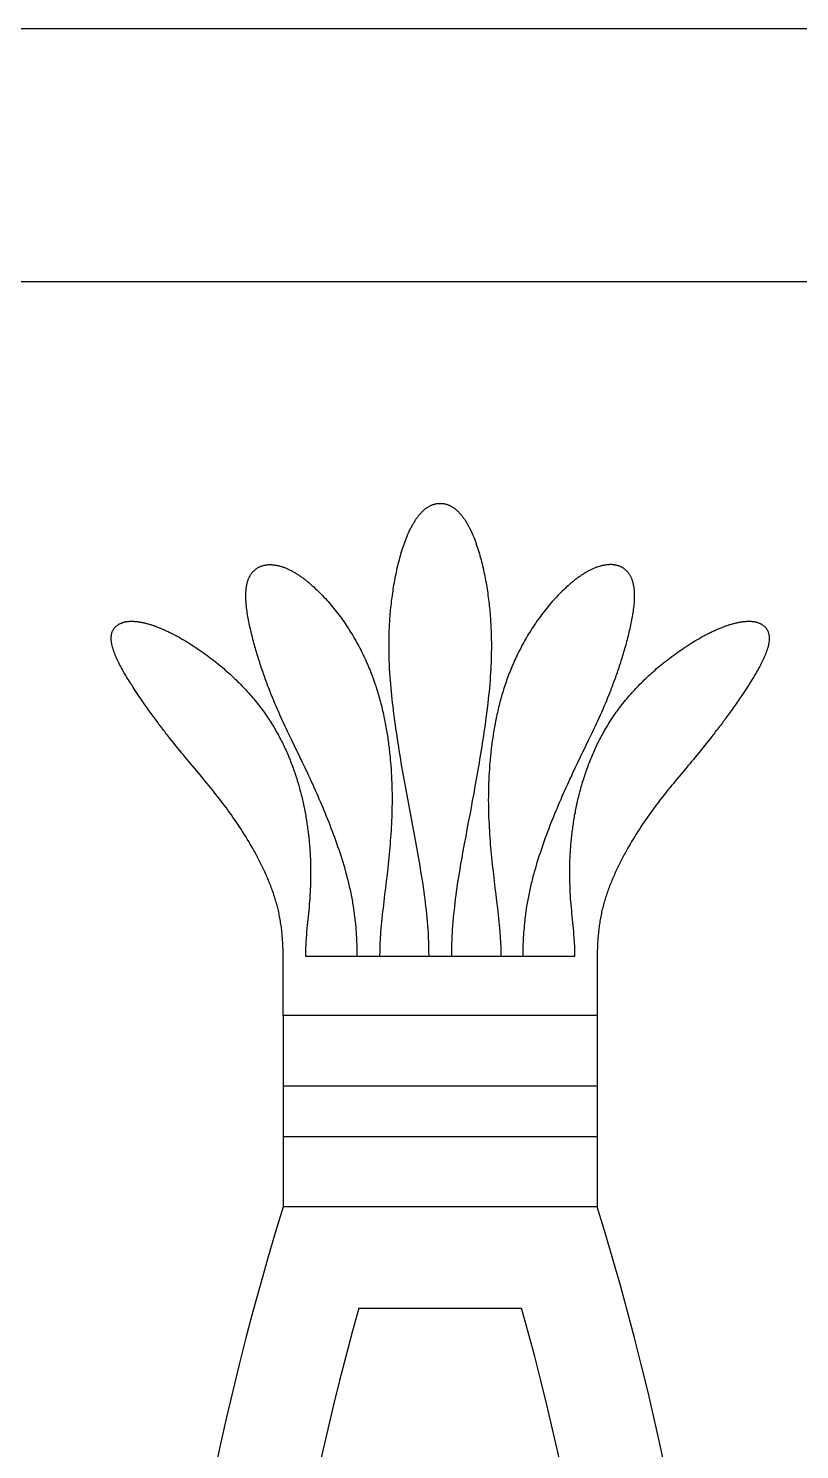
# Model space of a CAD drawing. Extents: x -111 to 2985, y -118 to 122.
# Drawn here: x -67.3 to -60.56, y 69.07 to 81.5 of the extents above; entities that cross this region are included whole.
import ezdxf

# ---------------------------------------------------------------- set-up
doc = ezdxf.new("R2010")
doc.units = 0
doc.layers.add('LAYER_03', color=5, linetype='CONTINUOUS')

msp = doc.modelspace()

# ---------------------------------------------------------------- linework, layer by layer
at = {"layer": 'LAYER_03'}
for points in [[(-76.987, 81.499), (-50.418, 81.499)], [(-76.987, 79.285), (-50.418, 79.285)], [(-63.8, 73.386), (-63.8, 73.403), (-63.801, 73.42), (-63.801, 73.437), (-63.801, 73.454), (-63.801, 73.471), (-63.802, 73.488), (-63.802, 73.504), (-63.803, 73.521), (-63.804, 73.538), (-63.805, 73.555), (-63.806, 73.572), (-63.806, 73.589), (-63.809, 73.622), (-63.811, 73.655), (-63.814, 73.689), (-63.817, 73.722), (-63.82, 73.755), (-63.823, 73.788), (-63.827, 73.821), (-63.831, 73.854), (-63.835, 73.886), (-63.839, 73.919), (-63.844, 73.952), (-63.848, 73.984), (-63.853, 74.017), (-63.858, 74.049), (-63.863, 74.081), (-63.868, 74.114), (-63.874, 74.146), (-63.879, 74.178), (-63.885, 74.21), (-63.89, 74.242), (-63.896, 74.274), (-63.902, 74.306), (-63.913, 74.369), (-63.925, 74.433), (-63.937, 74.496), (-63.949, 74.559), (-63.96, 74.622), (-63.972, 74.685), (-63.984, 74.747), (-63.995, 74.81), (-64.007, 74.873), (-64.018, 74.935), (-64.029, 74.998), (-64.04, 75.061), (-64.05, 75.124), (-64.061, 75.187), (-64.066, 75.218), (-64.071, 75.25), (-64.076, 75.282), (-64.08, 75.313), (-64.085, 75.345), (-64.09, 75.377), (-64.094, 75.409), (-64.099, 75.441), (-64.103, 75.472), (-64.107, 75.505), (-64.111, 75.537), (-64.115, 75.569), (-64.119, 75.601), (-64.123, 75.633), (-64.126, 75.666), (-64.129, 75.698), (-64.133, 75.731), (-64.135, 75.764), (-64.138, 75.797), (-64.141, 75.83), (-64.143, 75.863), (-64.145, 75.896), (-64.146, 75.93), (-64.147, 75.946), (-64.148, 75.963), (-64.148, 75.98), (-64.149, 75.997), (-64.149, 76.014), (-64.15, 76.031), (-64.15, 76.048), (-64.15, 76.065), (-64.15, 76.082), (-64.15, 76.099), (-64.15, 76.116), (-64.15, 76.133), (-64.15, 76.151), (-64.15, 76.168), (-64.149, 76.185), (-64.149, 76.203), (-64.148, 76.22), (-64.148, 76.238), (-64.147, 76.255), (-64.146, 76.273), (-64.145, 76.29), (-64.144, 76.308), (-64.143, 76.326), (-64.142, 76.343), (-64.14, 76.361), (-64.139, 76.379), (-64.137, 76.397), (-64.136, 76.415), (-64.134, 76.433), (-64.132, 76.451), (-64.13, 76.469), (-64.128, 76.487), (-64.126, 76.506), (-64.123, 76.524), (-64.121, 76.542), (-64.118, 76.561), (-64.115, 76.579), (-64.113, 76.598), (-64.11, 76.616), (-64.107, 76.635), (-64.103, 76.653), (-64.1, 76.672), (-64.097, 76.69), (-64.093, 76.709), (-64.089, 76.727), (-64.086, 76.745), (-64.082, 76.763), (-64.078, 76.782), (-64.073, 76.8), (-64.069, 76.818), (-64.065, 76.835), (-64.06, 76.853), (-64.055, 76.871), (-64.051, 76.888), (-64.046, 76.905), (-64.041, 76.922), (-64.035, 76.939), (-64.03, 76.956), (-64.024, 76.973), (-64.019, 76.989), (-64.013, 77.005), (-64.007, 77.021), (-64.001, 77.037), (-63.995, 77.052), (-63.989, 77.067), (-63.982, 77.082), (-63.979, 77.089), (-63.976, 77.096), (-63.973, 77.104), (-63.969, 77.111), (-63.966, 77.118), (-63.962, 77.125), (-63.959, 77.131), (-63.955, 77.138), (-63.952, 77.145), (-63.948, 77.152), (-63.945, 77.158), (-63.941, 77.164), (-63.937, 77.171), (-63.934, 77.177), (-63.93, 77.183), (-63.926, 77.189), (-63.922, 77.195), (-63.919, 77.201), (-63.915, 77.207), (-63.911, 77.213), (-63.907, 77.218), (-63.903, 77.224), (-63.899, 77.229), (-63.895, 77.234), (-63.891, 77.24), (-63.887, 77.245), (-63.882, 77.25), (-63.878, 77.255), (-63.874, 77.259), (-63.87, 77.264), (-63.865, 77.268), (-63.861, 77.273), (-63.857, 77.277), (-63.852, 77.281), (-63.848, 77.285), (-63.843, 77.289), (-63.839, 77.293), (-63.834, 77.297), (-63.83, 77.301), (-63.825, 77.304), (-63.82, 77.307), (-63.816, 77.311), (-63.811, 77.314), (-63.806, 77.317), (-63.801, 77.319), (-63.797, 77.322), (-63.792, 77.325), (-63.787, 77.327), (-63.782, 77.329), (-63.777, 77.331), (-63.772, 77.334), (-63.767, 77.335), (-63.762, 77.337), (-63.756, 77.339), (-63.751, 77.34), (-63.746, 77.341), (-63.741, 77.343), (-63.735, 77.344), (-63.73, 77.344), (-63.725, 77.345), (-63.719, 77.346), (-63.714, 77.346), (-63.708, 77.346), (-63.703, 77.346), (-63.697, 77.346), (-63.692, 77.346), (-63.686, 77.346), (-63.681, 77.345), (-63.676, 77.344), (-63.67, 77.344), (-63.665, 77.343), (-63.66, 77.341), (-63.654, 77.34), (-63.649, 77.339), (-63.644, 77.337), (-63.639, 77.335), (-63.634, 77.334), (-63.629, 77.331), (-63.624, 77.329), (-63.619, 77.327), (-63.614, 77.325), (-63.609, 77.322), (-63.604, 77.319), (-63.599, 77.317), (-63.595, 77.314), (-63.59, 77.311), (-63.585, 77.307), (-63.581, 77.304), (-63.576, 77.301), (-63.571, 77.297), (-63.567, 77.293), (-63.562, 77.289), (-63.558, 77.285), (-63.553, 77.281), (-63.549, 77.277), (-63.544, 77.273), (-63.54, 77.268), (-63.536, 77.264), (-63.532, 77.259), (-63.527, 77.255), (-63.523, 77.25), (-63.519, 77.245), (-63.515, 77.24), (-63.511, 77.234), (-63.507, 77.229), (-63.503, 77.224), (-63.499, 77.218), (-63.495, 77.213), (-63.491, 77.207), (-63.487, 77.201), (-63.483, 77.195), (-63.479, 77.189), (-63.476, 77.183), (-63.472, 77.177), (-63.468, 77.171), (-63.464, 77.164), (-63.461, 77.158), (-63.457, 77.152), (-63.454, 77.145), (-63.45, 77.138), (-63.447, 77.131), (-63.443, 77.125), (-63.44, 77.118), (-63.436, 77.111), (-63.433, 77.104), (-63.43, 77.096), (-63.426, 77.089), (-63.423, 77.082), (-63.417, 77.067), (-63.41, 77.052), (-63.404, 77.037), (-63.398, 77.021), (-63.392, 77.005), (-63.387, 76.989), (-63.381, 76.973), (-63.376, 76.956), (-63.37, 76.939), (-63.365, 76.922), (-63.36, 76.905), (-63.355, 76.888), (-63.35, 76.871), (-63.346, 76.853), (-63.341, 76.835), (-63.337, 76.818), (-63.332, 76.8), (-63.328, 76.782), (-63.324, 76.763), (-63.32, 76.745), (-63.316, 76.727), (-63.313, 76.709), (-63.309, 76.69), (-63.306, 76.672), (-63.302, 76.653), (-63.299, 76.635), (-63.296, 76.616), (-63.293, 76.598), (-63.29, 76.579), (-63.287, 76.561), (-63.285, 76.542), (-63.282, 76.524), (-63.28, 76.506), (-63.278, 76.487), (-63.276, 76.469), (-63.274, 76.451), (-63.272, 76.433), (-63.27, 76.415), (-63.268, 76.397), (-63.267, 76.379), (-63.265, 76.361), (-63.264, 76.343), (-63.263, 76.326), (-63.262, 76.308), (-63.26, 76.29), (-63.26, 76.273), (-63.259, 76.255), (-63.258, 76.238), (-63.257, 76.22), (-63.257, 76.203), (-63.256, 76.185), (-63.256, 76.168), (-63.256, 76.151), (-63.255, 76.133), (-63.255, 76.116), (-63.255, 76.099), (-63.255, 76.082), (-63.255, 76.065), (-63.256, 76.048), (-63.256, 76.031), (-63.256, 76.014), (-63.257, 75.997), (-63.257, 75.98), (-63.258, 75.963), (-63.258, 75.946), (-63.259, 75.93), (-63.261, 75.896), (-63.263, 75.863), (-63.265, 75.83), (-63.267, 75.797), (-63.27, 75.764), (-63.273, 75.731), (-63.276, 75.698), (-63.279, 75.666), (-63.283, 75.633), (-63.287, 75.601), (-63.29, 75.569), (-63.294, 75.537), (-63.298, 75.505), (-63.303, 75.472), (-63.307, 75.441), (-63.311, 75.409), (-63.316, 75.377), (-63.32, 75.345), (-63.325, 75.313), (-63.33, 75.282), (-63.335, 75.25), (-63.34, 75.218), (-63.345, 75.187), (-63.355, 75.124), (-63.366, 75.061), (-63.377, 74.998), (-63.388, 74.935), (-63.399, 74.873), (-63.41, 74.81), (-63.422, 74.747), (-63.433, 74.685), (-63.445, 74.622), (-63.457, 74.559), (-63.469, 74.496), (-63.48, 74.433), (-63.492, 74.369), (-63.504, 74.306), (-63.51, 74.274), (-63.515, 74.242), (-63.521, 74.21), (-63.527, 74.178), (-63.532, 74.146), (-63.537, 74.114), (-63.543, 74.081), (-63.548, 74.049), (-63.553, 74.017), (-63.557, 73.984), (-63.562, 73.952), (-63.566, 73.919), (-63.571, 73.886), (-63.575, 73.854), (-63.579, 73.821), (-63.582, 73.788), (-63.586, 73.755), (-63.589, 73.722), (-63.592, 73.689), (-63.595, 73.655), (-63.597, 73.622), (-63.599, 73.589), (-63.6, 73.572), (-63.601, 73.555), (-63.602, 73.538), (-63.602, 73.521), (-63.603, 73.504), (-63.604, 73.488), (-63.604, 73.471), (-63.605, 73.454), (-63.605, 73.437), (-63.605, 73.42), (-63.605, 73.403), (-63.605, 73.386)], [(-64.428, 73.386), (-64.428, 73.401), (-64.428, 73.416), (-64.428, 73.431), (-64.429, 73.447), (-64.429, 73.462), (-64.429, 73.477), (-64.43, 73.492), (-64.431, 73.508), (-64.431, 73.523), (-64.432, 73.538), (-64.433, 73.553), (-64.434, 73.568), (-64.435, 73.583), (-64.436, 73.598), (-64.437, 73.613), (-64.438, 73.628), (-64.439, 73.643), (-64.441, 73.658), (-64.442, 73.673), (-64.444, 73.688), (-64.445, 73.703), (-64.447, 73.718), (-64.449, 73.733), (-64.451, 73.748), (-64.452, 73.763), (-64.454, 73.777), (-64.457, 73.792), (-64.459, 73.807), (-64.461, 73.822), (-64.463, 73.836), (-64.466, 73.851), (-64.468, 73.866), (-64.471, 73.88), (-64.474, 73.895), (-64.476, 73.909), (-64.479, 73.924), (-64.482, 73.938), (-64.485, 73.953), (-64.488, 73.967), (-64.492, 73.981), (-64.495, 73.996), (-64.498, 74.01), (-64.502, 74.024), (-64.505, 74.039), (-64.509, 74.053), (-64.512, 74.067), (-64.516, 74.081), (-64.52, 74.096), (-64.524, 74.11), (-64.528, 74.124), (-64.535, 74.152), (-64.544, 74.18), (-64.552, 74.208), (-64.561, 74.235), (-64.569, 74.263), (-64.578, 74.29), (-64.587, 74.317), (-64.597, 74.344), (-64.606, 74.371), (-64.615, 74.398), (-64.625, 74.425), (-64.635, 74.452), (-64.645, 74.478), (-64.655, 74.504), (-64.665, 74.531), (-64.675, 74.557), (-64.685, 74.583), (-64.696, 74.608), (-64.706, 74.634), (-64.717, 74.66), (-64.727, 74.685), (-64.738, 74.711), (-64.749, 74.736), (-64.76, 74.761), (-64.771, 74.786), (-64.782, 74.811), (-64.793, 74.836), (-64.804, 74.861), (-64.815, 74.886), (-64.827, 74.91), (-64.838, 74.935), (-64.849, 74.959), (-64.861, 74.984), (-64.884, 75.033), (-64.907, 75.081), (-64.93, 75.13), (-64.977, 75.226), (-65, 75.275), (-65.024, 75.323), (-65.035, 75.347), (-65.047, 75.372), (-65.058, 75.396), (-65.07, 75.421), (-65.081, 75.446), (-65.093, 75.471), (-65.104, 75.496), (-65.115, 75.521), (-65.126, 75.546), (-65.137, 75.572), (-65.148, 75.597), (-65.159, 75.623), (-65.17, 75.649), (-65.18, 75.676), (-65.186, 75.689), (-65.191, 75.702), (-65.196, 75.716), (-65.201, 75.729), (-65.207, 75.743), (-65.212, 75.756), (-65.217, 75.77), (-65.222, 75.784), (-65.227, 75.798), (-65.232, 75.812), (-65.237, 75.826), (-65.242, 75.84), (-65.247, 75.854), (-65.252, 75.868), (-65.257, 75.883), (-65.262, 75.897), (-65.267, 75.912), (-65.272, 75.927), (-65.277, 75.941), (-65.281, 75.956), (-65.286, 75.971), (-65.291, 75.986), (-65.296, 76.001), (-65.3, 76.017), (-65.305, 76.032), (-65.31, 76.047), (-65.314, 76.063), (-65.319, 76.078), (-65.323, 76.094), (-65.328, 76.11), (-65.332, 76.125), (-65.336, 76.141), (-65.34, 76.157), (-65.344, 76.172), (-65.348, 76.188), (-65.352, 76.204), (-65.356, 76.219), (-65.36, 76.235), (-65.363, 76.25), (-65.367, 76.266), (-65.37, 76.282), (-65.374, 76.297), (-65.377, 76.312), (-65.38, 76.328), (-65.383, 76.343), (-65.385, 76.358), (-65.388, 76.373), (-65.39, 76.388), (-65.392, 76.403), (-65.394, 76.418), (-65.396, 76.432), (-65.398, 76.447), (-65.399, 76.461), (-65.4, 76.475), (-65.401, 76.482), (-65.401, 76.489), (-65.402, 76.496), (-65.402, 76.503), (-65.402, 76.51), (-65.402, 76.516), (-65.403, 76.523), (-65.403, 76.53), (-65.403, 76.536), (-65.403, 76.543), (-65.403, 76.55), (-65.402, 76.556), (-65.402, 76.562), (-65.402, 76.569), (-65.402, 76.575), (-65.401, 76.581), (-65.401, 76.588), (-65.4, 76.594), (-65.399, 76.6), (-65.399, 76.606), (-65.398, 76.612), (-65.397, 76.618), (-65.396, 76.623), (-65.395, 76.629), (-65.394, 76.635), (-65.393, 76.64), (-65.391, 76.646), (-65.39, 76.651), (-65.388, 76.657), (-65.387, 76.662), (-65.385, 76.667), (-65.384, 76.673), (-65.382, 76.678), (-65.38, 76.683), (-65.378, 76.688), (-65.376, 76.693), (-65.374, 76.698), (-65.371, 76.702), (-65.369, 76.707), (-65.366, 76.711), (-65.364, 76.716), (-65.361, 76.72), (-65.358, 76.725), (-65.355, 76.729), (-65.352, 76.733), (-65.349, 76.737), (-65.346, 76.741), (-65.343, 76.745), (-65.339, 76.749), (-65.336, 76.753), (-65.332, 76.756), (-65.328, 76.76), (-65.325, 76.763), (-65.321, 76.767), (-65.317, 76.77), (-65.313, 76.773), (-65.308, 76.776), (-65.304, 76.779), (-65.3, 76.782), (-65.295, 76.784), (-65.291, 76.787), (-65.286, 76.789), (-65.281, 76.791), (-65.277, 76.794), (-65.272, 76.796), (-65.267, 76.798), (-65.262, 76.799), (-65.257, 76.801), (-65.252, 76.802), (-65.247, 76.804), (-65.242, 76.805), (-65.236, 76.806), (-65.231, 76.807), (-65.226, 76.808), (-65.22, 76.809), (-65.215, 76.81), (-65.209, 76.81), (-65.204, 76.811), (-65.199, 76.811), (-65.193, 76.811), (-65.187, 76.811), (-65.182, 76.811), (-65.176, 76.81), (-65.171, 76.81), (-65.165, 76.81), (-65.159, 76.809), (-65.153, 76.808), (-65.148, 76.807), (-65.142, 76.806), (-65.136, 76.805), (-65.13, 76.804), (-65.124, 76.803), (-65.118, 76.802), (-65.112, 76.8), (-65.106, 76.798), (-65.1, 76.797), (-65.094, 76.795), (-65.088, 76.793), (-65.082, 76.791), (-65.076, 76.789), (-65.07, 76.787), (-65.064, 76.784), (-65.057, 76.782), (-65.051, 76.779), (-65.045, 76.777), (-65.039, 76.774), (-65.032, 76.771), (-65.026, 76.768), (-65.02, 76.765), (-65.014, 76.762), (-65.007, 76.759), (-65.001, 76.755), (-64.994, 76.752), (-64.988, 76.748), (-64.982, 76.745), (-64.975, 76.741), (-64.969, 76.737), (-64.963, 76.733), (-64.956, 76.729), (-64.95, 76.725), (-64.943, 76.721), (-64.937, 76.717), (-64.93, 76.712), (-64.924, 76.708), (-64.917, 76.704), (-64.911, 76.699), (-64.904, 76.694), (-64.898, 76.689), (-64.892, 76.685), (-64.885, 76.68), (-64.879, 76.675), (-64.872, 76.67), (-64.866, 76.664), (-64.859, 76.659), (-64.853, 76.654), (-64.846, 76.649), (-64.84, 76.643), (-64.833, 76.638), (-64.827, 76.632), (-64.821, 76.626), (-64.808, 76.615), (-64.795, 76.603), (-64.782, 76.591), (-64.77, 76.579), (-64.757, 76.566), (-64.744, 76.553), (-64.732, 76.54), (-64.719, 76.527), (-64.707, 76.514), (-64.695, 76.5), (-64.683, 76.487), (-64.671, 76.473), (-64.659, 76.459), (-64.647, 76.445), (-64.635, 76.43), (-64.623, 76.416), (-64.612, 76.401), (-64.6, 76.387), (-64.589, 76.372), (-64.578, 76.357), (-64.567, 76.342), (-64.556, 76.327), (-64.546, 76.312), (-64.535, 76.297), (-64.525, 76.282), (-64.515, 76.266), (-64.505, 76.251), (-64.495, 76.236), (-64.486, 76.221), (-64.476, 76.205), (-64.467, 76.19), (-64.458, 76.174), (-64.449, 76.159), (-64.44, 76.144), (-64.431, 76.128), (-64.423, 76.112), (-64.414, 76.097), (-64.406, 76.081), (-64.398, 76.066), (-64.39, 76.05), (-64.383, 76.034), (-64.375, 76.019), (-64.367, 76.003), (-64.36, 75.987), (-64.353, 75.972), (-64.346, 75.956), (-64.339, 75.94), (-64.332, 75.925), (-64.326, 75.909), (-64.319, 75.893), (-64.313, 75.877), (-64.307, 75.862), (-64.301, 75.846), (-64.295, 75.83), (-64.289, 75.814), (-64.284, 75.798), (-64.278, 75.783), (-64.273, 75.767), (-64.267, 75.751), (-64.262, 75.735), (-64.257, 75.72), (-64.252, 75.704), (-64.248, 75.688), (-64.243, 75.673), (-64.238, 75.657), (-64.234, 75.641), (-64.23, 75.625), (-64.226, 75.61), (-64.221, 75.594), (-64.217, 75.578), (-64.214, 75.563), (-64.21, 75.547), (-64.206, 75.531), (-64.203, 75.516), (-64.199, 75.5), (-64.196, 75.484), (-64.192, 75.469), (-64.189, 75.453), (-64.186, 75.438), (-64.183, 75.422), (-64.18, 75.406), (-64.177, 75.391), (-64.175, 75.375), (-64.172, 75.36), (-64.169, 75.344), (-64.167, 75.329), (-64.165, 75.313), (-64.162, 75.298), (-64.16, 75.282), (-64.158, 75.267), (-64.156, 75.252), (-64.154, 75.236), (-64.152, 75.221), (-64.15, 75.205), (-64.148, 75.19), (-64.146, 75.175), (-64.145, 75.159), (-64.143, 75.144), (-64.141, 75.129), (-64.14, 75.114), (-64.139, 75.098), (-64.137, 75.083), (-64.135, 75.053), (-64.133, 75.022), (-64.131, 74.992), (-64.129, 74.961), (-64.128, 74.931), (-64.126, 74.901), (-64.126, 74.871), (-64.125, 74.841), (-64.124, 74.811), (-64.124, 74.781), (-64.124, 74.751), (-64.124, 74.721), (-64.125, 74.691), (-64.125, 74.662), (-64.126, 74.632), (-64.127, 74.602), (-64.128, 74.573), (-64.129, 74.543), (-64.131, 74.514), (-64.133, 74.484), (-64.134, 74.455), (-64.136, 74.425), (-64.139, 74.396), (-64.141, 74.366), (-64.143, 74.337), (-64.146, 74.307), (-64.149, 74.278), (-64.152, 74.249), (-64.155, 74.219), (-64.158, 74.19), (-64.161, 74.16), (-64.164, 74.131), (-64.168, 74.102), (-64.174, 74.043), (-64.182, 73.984), (-64.189, 73.925), (-64.196, 73.866), (-64.203, 73.807), (-64.206, 73.777), (-64.21, 73.748), (-64.213, 73.718), (-64.216, 73.688), (-64.219, 73.658), (-64.222, 73.628), (-64.224, 73.598), (-64.225, 73.583), (-64.226, 73.568), (-64.227, 73.553), (-64.228, 73.538), (-64.229, 73.523), (-64.23, 73.508), (-64.231, 73.493), (-64.231, 73.477), (-64.232, 73.462), (-64.232, 73.447), (-64.232, 73.432), (-64.232, 73.416), (-64.233, 73.401), (-64.233, 73.386)], [(-62.978, 73.386), (-62.978, 73.401), (-62.978, 73.416), (-62.977, 73.431), (-62.977, 73.447), (-62.977, 73.462), (-62.976, 73.477), (-62.976, 73.492), (-62.975, 73.508), (-62.974, 73.523), (-62.974, 73.538), (-62.973, 73.553), (-62.972, 73.568), (-62.971, 73.583), (-62.97, 73.598), (-62.969, 73.613), (-62.967, 73.628), (-62.966, 73.643), (-62.965, 73.658), (-62.963, 73.673), (-62.962, 73.688), (-62.96, 73.703), (-62.959, 73.718), (-62.957, 73.733), (-62.955, 73.748), (-62.953, 73.763), (-62.951, 73.777), (-62.949, 73.792), (-62.947, 73.807), (-62.945, 73.822), (-62.942, 73.836), (-62.94, 73.851), (-62.937, 73.866), (-62.935, 73.88), (-62.932, 73.895), (-62.929, 73.909), (-62.926, 73.924), (-62.923, 73.938), (-62.92, 73.953), (-62.917, 73.967), (-62.914, 73.981), (-62.911, 73.996), (-62.907, 74.01), (-62.904, 74.024), (-62.9, 74.039), (-62.897, 74.053), (-62.893, 74.067), (-62.889, 74.081), (-62.886, 74.096), (-62.882, 74.11), (-62.878, 74.124), (-62.87, 74.152), (-62.862, 74.18), (-62.854, 74.208), (-62.845, 74.235), (-62.836, 74.263), (-62.827, 74.29), (-62.818, 74.317), (-62.809, 74.344), (-62.8, 74.371), (-62.79, 74.398), (-62.781, 74.425), (-62.771, 74.452), (-62.761, 74.478), (-62.751, 74.504), (-62.741, 74.531), (-62.731, 74.557), (-62.72, 74.583), (-62.71, 74.608), (-62.7, 74.634), (-62.689, 74.66), (-62.678, 74.685), (-62.668, 74.711), (-62.657, 74.736), (-62.646, 74.761), (-62.635, 74.786), (-62.624, 74.811), (-62.613, 74.836), (-62.601, 74.861), (-62.59, 74.886), (-62.579, 74.91), (-62.568, 74.935), (-62.556, 74.959), (-62.545, 74.984), (-62.522, 75.033), (-62.499, 75.081), (-62.475, 75.13), (-62.429, 75.226), (-62.405, 75.275), (-62.382, 75.323), (-62.37, 75.347), (-62.359, 75.372), (-62.347, 75.396), (-62.336, 75.421), (-62.324, 75.446), (-62.313, 75.471), (-62.302, 75.496), (-62.29, 75.521), (-62.279, 75.546), (-62.268, 75.572), (-62.257, 75.597), (-62.247, 75.623), (-62.236, 75.649), (-62.225, 75.676), (-62.22, 75.689), (-62.215, 75.702), (-62.209, 75.716), (-62.204, 75.729), (-62.199, 75.743), (-62.194, 75.756), (-62.189, 75.77), (-62.184, 75.784), (-62.179, 75.798), (-62.173, 75.812), (-62.168, 75.826), (-62.163, 75.84), (-62.158, 75.854), (-62.153, 75.868), (-62.148, 75.883), (-62.144, 75.897), (-62.139, 75.912), (-62.134, 75.927), (-62.129, 75.941), (-62.124, 75.956), (-62.119, 75.971), (-62.115, 75.986), (-62.11, 76.001), (-62.105, 76.017), (-62.101, 76.032), (-62.096, 76.047), (-62.091, 76.063), (-62.087, 76.078), (-62.082, 76.094), (-62.078, 76.11), (-62.074, 76.125), (-62.07, 76.141), (-62.065, 76.157), (-62.061, 76.172), (-62.057, 76.188), (-62.053, 76.204), (-62.05, 76.219), (-62.046, 76.235), (-62.042, 76.25), (-62.039, 76.266), (-62.035, 76.282), (-62.032, 76.297), (-62.029, 76.312), (-62.026, 76.328), (-62.023, 76.343), (-62.02, 76.358), (-62.018, 76.373), (-62.015, 76.388), (-62.013, 76.403), (-62.011, 76.418), (-62.009, 76.432), (-62.008, 76.447), (-62.006, 76.461), (-62.005, 76.475), (-62.005, 76.482), (-62.004, 76.489), (-62.004, 76.496), (-62.004, 76.503), (-62.003, 76.51), (-62.003, 76.516), (-62.003, 76.523), (-62.003, 76.53), (-62.003, 76.536), (-62.003, 76.543), (-62.003, 76.55), (-62.003, 76.556), (-62.003, 76.562), (-62.004, 76.569), (-62.004, 76.575), (-62.004, 76.581), (-62.005, 76.588), (-62.006, 76.594), (-62.006, 76.6), (-62.007, 76.606), (-62.008, 76.612), (-62.009, 76.618), (-62.01, 76.623), (-62.011, 76.629), (-62.012, 76.635), (-62.013, 76.64), (-62.014, 76.646), (-62.016, 76.651), (-62.017, 76.657), (-62.019, 76.662), (-62.02, 76.667), (-62.022, 76.673), (-62.024, 76.678), (-62.026, 76.683), (-62.028, 76.688), (-62.03, 76.693), (-62.032, 76.698), (-62.034, 76.702), (-62.037, 76.707), (-62.039, 76.711), (-62.042, 76.716), (-62.044, 76.72), (-62.047, 76.725), (-62.05, 76.729), (-62.053, 76.733), (-62.056, 76.737), (-62.059, 76.741), (-62.063, 76.745), (-62.066, 76.749), (-62.07, 76.753), (-62.073, 76.756), (-62.077, 76.76), (-62.081, 76.763), (-62.085, 76.767), (-62.089, 76.77), (-62.093, 76.773), (-62.097, 76.776), (-62.101, 76.779), (-62.106, 76.782), (-62.11, 76.784), (-62.115, 76.787), (-62.119, 76.789), (-62.124, 76.791), (-62.129, 76.794), (-62.134, 76.796), (-62.139, 76.798), (-62.144, 76.799), (-62.149, 76.801), (-62.154, 76.802), (-62.159, 76.804), (-62.164, 76.805), (-62.169, 76.806), (-62.175, 76.807), (-62.18, 76.808), (-62.185, 76.809), (-62.191, 76.81), (-62.196, 76.81), (-62.202, 76.811), (-62.207, 76.811), (-62.213, 76.811), (-62.218, 76.811), (-62.224, 76.811), (-62.229, 76.81), (-62.235, 76.81), (-62.241, 76.81), (-62.246, 76.809), (-62.252, 76.808), (-62.258, 76.807), (-62.264, 76.806), (-62.27, 76.805), (-62.276, 76.804), (-62.281, 76.803), (-62.287, 76.802), (-62.293, 76.8), (-62.299, 76.798), (-62.305, 76.797), (-62.311, 76.795), (-62.317, 76.793), (-62.324, 76.791), (-62.33, 76.789), (-62.336, 76.787), (-62.342, 76.784), (-62.348, 76.782), (-62.354, 76.779), (-62.361, 76.777), (-62.367, 76.774), (-62.373, 76.771), (-62.379, 76.768), (-62.386, 76.765), (-62.392, 76.762), (-62.398, 76.759), (-62.405, 76.755), (-62.411, 76.752), (-62.417, 76.748), (-62.424, 76.745), (-62.43, 76.741), (-62.437, 76.737), (-62.443, 76.733), (-62.449, 76.729), (-62.456, 76.725), (-62.462, 76.721), (-62.469, 76.717), (-62.475, 76.712), (-62.482, 76.708), (-62.488, 76.704), (-62.495, 76.699), (-62.501, 76.694), (-62.508, 76.689), (-62.514, 76.685), (-62.52, 76.68), (-62.527, 76.675), (-62.533, 76.67), (-62.54, 76.664), (-62.546, 76.659), (-62.553, 76.654), (-62.559, 76.649), (-62.566, 76.643), (-62.572, 76.638), (-62.579, 76.632), (-62.585, 76.626), (-62.598, 76.615), (-62.611, 76.603), (-62.623, 76.591), (-62.636, 76.579), (-62.649, 76.566), (-62.661, 76.553), (-62.674, 76.54), (-62.686, 76.527), (-62.698, 76.514), (-62.711, 76.5), (-62.723, 76.487), (-62.735, 76.473), (-62.747, 76.459), (-62.759, 76.445), (-62.771, 76.43), (-62.782, 76.416), (-62.794, 76.401), (-62.805, 76.387), (-62.816, 76.372), (-62.827, 76.357), (-62.838, 76.342), (-62.849, 76.327), (-62.86, 76.312), (-62.87, 76.297), (-62.881, 76.282), (-62.891, 76.266), (-62.901, 76.251), (-62.91, 76.236), (-62.92, 76.221), (-62.93, 76.205), (-62.939, 76.19), (-62.948, 76.174), (-62.957, 76.159), (-62.966, 76.144), (-62.974, 76.128), (-62.983, 76.112), (-62.991, 76.097), (-62.999, 76.081), (-63.007, 76.066), (-63.015, 76.05), (-63.023, 76.034), (-63.031, 76.019), (-63.038, 76.003), (-63.045, 75.987), (-63.053, 75.972), (-63.06, 75.956), (-63.066, 75.94), (-63.073, 75.925), (-63.08, 75.909), (-63.086, 75.893), (-63.092, 75.877), (-63.099, 75.862), (-63.105, 75.846), (-63.111, 75.83), (-63.116, 75.814), (-63.122, 75.798), (-63.127, 75.783), (-63.133, 75.767), (-63.138, 75.751), (-63.143, 75.735), (-63.148, 75.72), (-63.153, 75.704), (-63.158, 75.688), (-63.163, 75.673), (-63.167, 75.657), (-63.172, 75.641), (-63.176, 75.625), (-63.18, 75.61), (-63.184, 75.594), (-63.188, 75.578), (-63.192, 75.563), (-63.196, 75.547), (-63.199, 75.531), (-63.203, 75.516), (-63.207, 75.5), (-63.21, 75.484), (-63.213, 75.469), (-63.216, 75.453), (-63.219, 75.438), (-63.222, 75.422), (-63.225, 75.406), (-63.228, 75.391), (-63.231, 75.375), (-63.234, 75.36), (-63.236, 75.344), (-63.239, 75.329), (-63.241, 75.313), (-63.243, 75.298), (-63.246, 75.282), (-63.248, 75.267), (-63.25, 75.252), (-63.252, 75.236), (-63.254, 75.221), (-63.256, 75.205), (-63.258, 75.19), (-63.259, 75.175), (-63.261, 75.159), (-63.263, 75.144), (-63.264, 75.129), (-63.266, 75.114), (-63.267, 75.098), (-63.268, 75.083), (-63.271, 75.053), (-63.273, 75.022), (-63.275, 74.992), (-63.277, 74.961), (-63.278, 74.931), (-63.279, 74.901), (-63.28, 74.871), (-63.281, 74.841), (-63.281, 74.811), (-63.281, 74.781), (-63.282, 74.751), (-63.281, 74.721), (-63.281, 74.691), (-63.28, 74.662), (-63.28, 74.632), (-63.279, 74.602), (-63.278, 74.573), (-63.276, 74.543), (-63.275, 74.514), (-63.273, 74.484), (-63.271, 74.455), (-63.269, 74.425), (-63.267, 74.396), (-63.265, 74.366), (-63.262, 74.337), (-63.26, 74.307), (-63.257, 74.278), (-63.254, 74.249), (-63.251, 74.219), (-63.248, 74.19), (-63.245, 74.16), (-63.241, 74.131), (-63.238, 74.102), (-63.231, 74.043), (-63.224, 73.984), (-63.217, 73.925), (-63.21, 73.866), (-63.203, 73.807), (-63.199, 73.777), (-63.196, 73.748), (-63.193, 73.718), (-63.189, 73.688), (-63.187, 73.658), (-63.184, 73.628), (-63.181, 73.598), (-63.18, 73.583), (-63.179, 73.568), (-63.178, 73.553), (-63.177, 73.538), (-63.176, 73.523), (-63.176, 73.508), (-63.175, 73.493), (-63.174, 73.477), (-63.174, 73.462), (-63.174, 73.447), (-63.173, 73.432), (-63.173, 73.416), (-63.173, 73.401), (-63.173, 73.386)], [(-62.329, 72.869), (-63.703, 72.869), (-65.076, 72.869), (-65.076, 73.386), (-65.076, 73.399), (-65.077, 73.413), (-65.077, 73.426), (-65.077, 73.44), (-65.077, 73.454), (-65.078, 73.467), (-65.078, 73.481), (-65.079, 73.494), (-65.08, 73.508), (-65.081, 73.521), (-65.082, 73.534), (-65.083, 73.548), (-65.084, 73.561), (-65.085, 73.575), (-65.086, 73.588), (-65.087, 73.601), (-65.089, 73.615), (-65.091, 73.628), (-65.092, 73.641), (-65.094, 73.654), (-65.096, 73.668), (-65.098, 73.681), (-65.1, 73.694), (-65.102, 73.707), (-65.105, 73.72), (-65.107, 73.733), (-65.11, 73.746), (-65.112, 73.759), (-65.115, 73.772), (-65.118, 73.785), (-65.121, 73.798), (-65.124, 73.811), (-65.127, 73.824), (-65.131, 73.837), (-65.134, 73.849), (-65.138, 73.862), (-65.142, 73.875), (-65.146, 73.888), (-65.149, 73.9), (-65.154, 73.913), (-65.158, 73.926), (-65.162, 73.938), (-65.166, 73.951), (-65.171, 73.963), (-65.175, 73.976), (-65.18, 73.988), (-65.185, 74.001), (-65.19, 74.013), (-65.195, 74.026), (-65.199, 74.038), (-65.205, 74.05), (-65.21, 74.063), (-65.215, 74.075), (-65.22, 74.087), (-65.226, 74.099), (-65.231, 74.111), (-65.237, 74.123), (-65.242, 74.135), (-65.248, 74.147), (-65.253, 74.159), (-65.259, 74.171), (-65.265, 74.183), (-65.271, 74.195), (-65.277, 74.206), (-65.283, 74.218), (-65.289, 74.23), (-65.295, 74.241), (-65.301, 74.253), (-65.307, 74.265), (-65.313, 74.276), (-65.319, 74.288), (-65.325, 74.299), (-65.332, 74.31), (-65.338, 74.322), (-65.351, 74.344), (-65.364, 74.367), (-65.377, 74.389), (-65.39, 74.411), (-65.403, 74.433), (-65.417, 74.454), (-65.431, 74.476), (-65.444, 74.497), (-65.458, 74.519), (-65.472, 74.54), (-65.486, 74.561), (-65.501, 74.581), (-65.515, 74.602), (-65.529, 74.622), (-65.544, 74.643), (-65.559, 74.663), (-65.573, 74.683), (-65.588, 74.703), (-65.603, 74.723), (-65.618, 74.743), (-65.633, 74.763), (-65.649, 74.782), (-65.664, 74.802), (-65.679, 74.821), (-65.695, 74.84), (-65.71, 74.86), (-65.726, 74.879), (-65.741, 74.898), (-65.757, 74.917), (-65.773, 74.936), (-65.788, 74.955), (-65.82, 74.993), (-65.852, 75.031), (-65.868, 75.05), (-65.884, 75.069), (-65.9, 75.088), (-65.917, 75.108), (-65.933, 75.127), (-65.949, 75.146), (-65.965, 75.166), (-65.981, 75.186), (-65.998, 75.206), (-66.014, 75.226), (-66.03, 75.246), (-66.046, 75.266), (-66.063, 75.287), (-66.071, 75.297), (-66.079, 75.308), (-66.087, 75.318), (-66.096, 75.329), (-66.104, 75.339), (-66.112, 75.35), (-66.12, 75.361), (-66.129, 75.372), (-66.137, 75.383), (-66.145, 75.394), (-66.154, 75.405), (-66.162, 75.416), (-66.17, 75.427), (-66.179, 75.438), (-66.187, 75.45), (-66.196, 75.461), (-66.204, 75.473), (-66.213, 75.485), (-66.221, 75.497), (-66.23, 75.508), (-66.239, 75.52), (-66.247, 75.532), (-66.256, 75.545), (-66.265, 75.557), (-66.273, 75.569), (-66.282, 75.582), (-66.291, 75.594), (-66.3, 75.607), (-66.309, 75.62), (-66.317, 75.633), (-66.335, 75.658), (-66.352, 75.684), (-66.37, 75.71), (-66.387, 75.737), (-66.395, 75.75), (-66.404, 75.763), (-66.412, 75.776), (-66.42, 75.789), (-66.428, 75.803), (-66.437, 75.816), (-66.445, 75.829), (-66.452, 75.842), (-66.46, 75.855), (-66.468, 75.868), (-66.475, 75.881), (-66.482, 75.894), (-66.489, 75.907), (-66.496, 75.919), (-66.503, 75.932), (-66.51, 75.945), (-66.513, 75.951), (-66.516, 75.957), (-66.519, 75.964), (-66.522, 75.97), (-66.525, 75.976), (-66.528, 75.982), (-66.531, 75.988), (-66.533, 75.994), (-66.536, 76.001), (-66.539, 76.007), (-66.541, 76.013), (-66.544, 76.019), (-66.546, 76.025), (-66.549, 76.031), (-66.551, 76.036), (-66.553, 76.042), (-66.555, 76.048), (-66.557, 76.054), (-66.559, 76.06), (-66.561, 76.065), (-66.563, 76.071), (-66.565, 76.077), (-66.566, 76.082), (-66.568, 76.088), (-66.569, 76.093), (-66.571, 76.099), (-66.572, 76.104), (-66.573, 76.11), (-66.574, 76.115), (-66.575, 76.12), (-66.576, 76.125), (-66.577, 76.131), (-66.578, 76.136), (-66.578, 76.141), (-66.579, 76.146), (-66.579, 76.151), (-66.58, 76.156), (-66.58, 76.161), (-66.58, 76.166), (-66.58, 76.17), (-66.58, 76.175), (-66.579, 76.18), (-66.579, 76.184), (-66.578, 76.189), (-66.578, 76.193), (-66.577, 76.198), (-66.576, 76.202), (-66.575, 76.207), (-66.574, 76.211), (-66.573, 76.215), (-66.571, 76.219), (-66.57, 76.224), (-66.568, 76.228), (-66.566, 76.232), (-66.564, 76.236), (-66.562, 76.239), (-66.56, 76.243), (-66.558, 76.247), (-66.555, 76.251), (-66.553, 76.254), (-66.55, 76.258), (-66.547, 76.261), (-66.544, 76.264), (-66.541, 76.267), (-66.538, 76.27), (-66.535, 76.273), (-66.531, 76.276), (-66.528, 76.279), (-66.524, 76.282), (-66.52, 76.284), (-66.517, 76.287), (-66.513, 76.289), (-66.509, 76.292), (-66.504, 76.294), (-66.5, 76.296), (-66.496, 76.298), (-66.491, 76.3), (-66.487, 76.302), (-66.482, 76.303), (-66.478, 76.305), (-66.473, 76.306), (-66.468, 76.308), (-66.463, 76.309), (-66.458, 76.31), (-66.453, 76.311), (-66.448, 76.312), (-66.443, 76.312), (-66.437, 76.313), (-66.432, 76.314), (-66.427, 76.314), (-66.421, 76.315), (-66.416, 76.315), (-66.41, 76.315), (-66.404, 76.315), (-66.398, 76.315), (-66.393, 76.315), (-66.387, 76.315), (-66.381, 76.315), (-66.375, 76.314), (-66.368, 76.314), (-66.362, 76.313), (-66.356, 76.312), (-66.35, 76.312), (-66.343, 76.311), (-66.337, 76.31), (-66.33, 76.309), (-66.324, 76.308), (-66.317, 76.307), (-66.311, 76.305), (-66.304, 76.304), (-66.297, 76.303), (-66.29, 76.301), (-66.283, 76.3), (-66.276, 76.298), (-66.27, 76.296), (-66.262, 76.294), (-66.255, 76.292), (-66.248, 76.29), (-66.241, 76.288), (-66.234, 76.286), (-66.227, 76.284), (-66.219, 76.281), (-66.212, 76.279), (-66.205, 76.276), (-66.197, 76.274), (-66.19, 76.271), (-66.182, 76.268), (-66.175, 76.265), (-66.167, 76.262), (-66.16, 76.259), (-66.152, 76.256), (-66.144, 76.253), (-66.137, 76.25), (-66.129, 76.247), (-66.121, 76.243), (-66.113, 76.24), (-66.105, 76.236), (-66.098, 76.233), (-66.09, 76.229), (-66.082, 76.225), (-66.074, 76.221), (-66.066, 76.217), (-66.058, 76.213), (-66.05, 76.209), (-66.042, 76.205), (-66.034, 76.201), (-66.026, 76.197), (-66.018, 76.193), (-66.01, 76.188), (-66.002, 76.184), (-65.986, 76.175), (-65.969, 76.166), (-65.953, 76.157), (-65.937, 76.147), (-65.921, 76.137), (-65.905, 76.127), (-65.888, 76.117), (-65.872, 76.107), (-65.856, 76.096), (-65.84, 76.086), (-65.824, 76.075), (-65.808, 76.064), (-65.792, 76.053), (-65.776, 76.042), (-65.76, 76.031), (-65.745, 76.019), (-65.729, 76.008), (-65.714, 75.996), (-65.698, 75.984), (-65.683, 75.973), (-65.668, 75.961), (-65.654, 75.949), (-65.639, 75.937), (-65.624, 75.925), (-65.61, 75.913), (-65.596, 75.901), (-65.582, 75.889), (-65.568, 75.877), (-65.554, 75.864), (-65.54, 75.852), (-65.527, 75.84), (-65.514, 75.827), (-65.501, 75.815), (-65.488, 75.803), (-65.475, 75.79), (-65.462, 75.777), (-65.45, 75.765), (-65.437, 75.752), (-65.425, 75.74), (-65.413, 75.727), (-65.401, 75.714), (-65.39, 75.701), (-65.378, 75.689), (-65.367, 75.676), (-65.356, 75.663), (-65.345, 75.65), (-65.334, 75.637), (-65.323, 75.624), (-65.312, 75.611), (-65.302, 75.598), (-65.292, 75.585), (-65.282, 75.572), (-65.272, 75.559), (-65.262, 75.546), (-65.252, 75.533), (-65.243, 75.52), (-65.233, 75.507), (-65.224, 75.493), (-65.215, 75.48), (-65.206, 75.467), (-65.198, 75.454), (-65.189, 75.441), (-65.181, 75.427), (-65.172, 75.414), (-65.164, 75.401), (-65.156, 75.387), (-65.148, 75.374), (-65.141, 75.361), (-65.133, 75.347), (-65.126, 75.334), (-65.118, 75.32), (-65.111, 75.307), (-65.104, 75.294), (-65.097, 75.28), (-65.09, 75.267), (-65.083, 75.253), (-65.077, 75.24), (-65.07, 75.226), (-65.064, 75.212), (-65.058, 75.199), (-65.051, 75.185), (-65.045, 75.171), (-65.039, 75.158), (-65.033, 75.144), (-65.028, 75.13), (-65.022, 75.117), (-65.016, 75.103), (-65.011, 75.089), (-65.006, 75.075), (-65, 75.062), (-64.995, 75.048), (-64.99, 75.034), (-64.985, 75.02), (-64.98, 75.006), (-64.975, 74.992), (-64.971, 74.978), (-64.966, 74.965), (-64.962, 74.951), (-64.957, 74.937), (-64.953, 74.923), (-64.949, 74.909), (-64.944, 74.895), (-64.94, 74.881), (-64.936, 74.867), (-64.933, 74.853), (-64.929, 74.839), (-64.925, 74.825), (-64.921, 74.811), (-64.918, 74.797), (-64.914, 74.783), (-64.911, 74.769), (-64.908, 74.755), (-64.904, 74.741), (-64.901, 74.727), (-64.898, 74.713), (-64.895, 74.699), (-64.892, 74.685), (-64.889, 74.671), (-64.887, 74.657), (-64.884, 74.643), (-64.881, 74.629), (-64.879, 74.615), (-64.877, 74.601), (-64.874, 74.587), (-64.872, 74.573), (-64.87, 74.559), (-64.868, 74.545), (-64.865, 74.531), (-64.863, 74.517), (-64.862, 74.503), (-64.86, 74.49), (-64.858, 74.476), (-64.856, 74.462), (-64.855, 74.448), (-64.853, 74.434), (-64.852, 74.42), (-64.85, 74.406), (-64.849, 74.392), (-64.848, 74.379), (-64.846, 74.365), (-64.845, 74.351), (-64.844, 74.337), (-64.843, 74.324), (-64.842, 74.31), (-64.841, 74.296), (-64.84, 74.282), (-64.84, 74.269), (-64.839, 74.255), (-64.838, 74.241), (-64.838, 74.228), (-64.837, 74.214), (-64.837, 74.201), (-64.837, 74.187), (-64.836, 74.173), (-64.836, 74.16), (-64.836, 74.146), (-64.836, 74.133), (-64.836, 74.119), (-64.836, 74.106), (-64.836, 74.093), (-64.836, 74.079), (-64.837, 74.052), (-64.837, 74.026), (-64.838, 73.999), (-64.839, 73.972), (-64.841, 73.946), (-64.842, 73.919), (-64.844, 73.892), (-64.846, 73.866), (-64.848, 73.839), (-64.85, 73.813), (-64.852, 73.787), (-64.855, 73.76), (-64.86, 73.707), (-64.866, 73.654), (-64.868, 73.628), (-64.871, 73.601), (-64.873, 73.575), (-64.875, 73.548), (-64.876, 73.534), (-64.877, 73.521), (-64.878, 73.508), (-64.879, 73.494), (-64.879, 73.481), (-64.88, 73.467), (-64.88, 73.454), (-64.881, 73.44), (-64.881, 73.427), (-64.881, 73.413), (-64.881, 73.399), (-64.881, 73.386), (-63.703, 73.386), (-62.524, 73.386), (-62.524, 73.399), (-62.524, 73.413), (-62.525, 73.427), (-62.525, 73.44), (-62.525, 73.454), (-62.526, 73.467), (-62.526, 73.481), (-62.527, 73.494), (-62.528, 73.508), (-62.529, 73.521), (-62.53, 73.534), (-62.531, 73.548), (-62.533, 73.575), (-62.535, 73.601), (-62.537, 73.628), (-62.54, 73.654), (-62.545, 73.707), (-62.551, 73.76), (-62.553, 73.787), (-62.556, 73.813), (-62.558, 73.839), (-62.56, 73.866), (-62.562, 73.892), (-62.563, 73.919), (-62.565, 73.946), (-62.566, 73.972), (-62.567, 73.999), (-62.568, 74.026), (-62.569, 74.052), (-62.569, 74.079), (-62.57, 74.093), (-62.57, 74.106), (-62.57, 74.119), (-62.57, 74.133), (-62.569, 74.146), (-62.569, 74.16), (-62.569, 74.173), (-62.569, 74.187), (-62.568, 74.201), (-62.568, 74.214), (-62.568, 74.228), (-62.567, 74.241), (-62.566, 74.255), (-62.566, 74.269), (-62.565, 74.282), (-62.564, 74.296), (-62.563, 74.31), (-62.562, 74.324), (-62.561, 74.337), (-62.56, 74.351), (-62.559, 74.365), (-62.558, 74.379), (-62.557, 74.392), (-62.555, 74.406), (-62.554, 74.42), (-62.553, 74.434), (-62.551, 74.448), (-62.549, 74.462), (-62.548, 74.476), (-62.546, 74.49), (-62.544, 74.503), (-62.542, 74.517), (-62.54, 74.531), (-62.538, 74.545), (-62.536, 74.559), (-62.534, 74.573), (-62.531, 74.587), (-62.529, 74.601), (-62.527, 74.615), (-62.524, 74.629), (-62.521, 74.643), (-62.519, 74.657), (-62.516, 74.671), (-62.513, 74.685), (-62.51, 74.699), (-62.507, 74.713), (-62.504, 74.727), (-62.501, 74.741), (-62.498, 74.755), (-62.495, 74.769), (-62.491, 74.783), (-62.488, 74.797), (-62.484, 74.811), (-62.481, 74.825), (-62.477, 74.839), (-62.473, 74.853), (-62.469, 74.867), (-62.465, 74.881), (-62.461, 74.895), (-62.457, 74.909), (-62.453, 74.923), (-62.448, 74.937), (-62.444, 74.951), (-62.439, 74.965), (-62.435, 74.978), (-62.43, 74.992), (-62.425, 75.006), (-62.42, 75.02), (-62.415, 75.034), (-62.41, 75.048), (-62.405, 75.062), (-62.4, 75.075), (-62.395, 75.089), (-62.389, 75.103), (-62.384, 75.117), (-62.378, 75.13), (-62.372, 75.144), (-62.366, 75.158), (-62.36, 75.171), (-62.354, 75.185), (-62.348, 75.199), (-62.342, 75.212), (-62.335, 75.226), (-62.329, 75.24), (-62.322, 75.253), (-62.316, 75.267), (-62.309, 75.28), (-62.302, 75.294), (-62.295, 75.307), (-62.287, 75.32), (-62.28, 75.334), (-62.272, 75.347), (-62.265, 75.361), (-62.257, 75.374), (-62.249, 75.387), (-62.241, 75.401), (-62.233, 75.414), (-62.225, 75.427), (-62.216, 75.441), (-62.208, 75.454), (-62.199, 75.467), (-62.19, 75.48), (-62.181, 75.493), (-62.172, 75.507), (-62.163, 75.52), (-62.153, 75.533), (-62.144, 75.546), (-62.134, 75.559), (-62.124, 75.572), (-62.114, 75.585), (-62.104, 75.598), (-62.093, 75.611), (-62.083, 75.624), (-62.072, 75.637), (-62.061, 75.65), (-62.05, 75.663), (-62.039, 75.676), (-62.027, 75.689), (-62.016, 75.701), (-62.004, 75.714), (-61.992, 75.727), (-61.98, 75.74), (-61.968, 75.752), (-61.956, 75.765), (-61.943, 75.777), (-61.931, 75.79), (-61.918, 75.803), (-61.905, 75.815), (-61.892, 75.827), (-61.879, 75.84), (-61.865, 75.852), (-61.852, 75.864), (-61.838, 75.877), (-61.824, 75.889), (-61.81, 75.901), (-61.796, 75.913), (-61.781, 75.925), (-61.767, 75.937), (-61.752, 75.949), (-61.737, 75.961), (-61.722, 75.973), (-61.707, 75.984), (-61.692, 75.996), (-61.676, 76.008), (-61.661, 76.019), (-61.645, 76.031), (-61.629, 76.042), (-61.614, 76.053), (-61.598, 76.064), (-61.582, 76.075), (-61.566, 76.086), (-61.55, 76.096), (-61.533, 76.107), (-61.517, 76.117), (-61.501, 76.127), (-61.485, 76.137), (-61.469, 76.147), (-61.452, 76.157), (-61.436, 76.166), (-61.42, 76.175), (-61.404, 76.184), (-61.396, 76.188), (-61.388, 76.193), (-61.38, 76.197), (-61.372, 76.201), (-61.364, 76.205), (-61.356, 76.209), (-61.348, 76.213), (-61.34, 76.217), (-61.332, 76.221), (-61.324, 76.225), (-61.316, 76.229), (-61.308, 76.233), (-61.3, 76.236), (-61.292, 76.24), (-61.285, 76.243), (-61.277, 76.247), (-61.269, 76.25), (-61.261, 76.253), (-61.254, 76.256), (-61.246, 76.259), (-61.238, 76.262), (-61.231, 76.265), (-61.223, 76.268), (-61.216, 76.271), (-61.208, 76.274), (-61.201, 76.276), (-61.194, 76.279), (-61.186, 76.281), (-61.179, 76.284), (-61.172, 76.286), (-61.164, 76.288), (-61.157, 76.29), (-61.15, 76.292), (-61.143, 76.294), (-61.136, 76.296), (-61.129, 76.298), (-61.122, 76.3), (-61.115, 76.301), (-61.108, 76.303), (-61.102, 76.304), (-61.095, 76.305), (-61.088, 76.307), (-61.082, 76.308), (-61.075, 76.309), (-61.069, 76.31), (-61.062, 76.311), (-61.056, 76.312), (-61.05, 76.312), (-61.043, 76.313), (-61.037, 76.314), (-61.031, 76.314), (-61.025, 76.315), (-61.019, 76.315), (-61.013, 76.315), (-61.007, 76.315), (-61.001, 76.315), (-60.996, 76.315), (-60.99, 76.315), (-60.984, 76.315), (-60.979, 76.314), (-60.974, 76.314), (-60.968, 76.313), (-60.963, 76.312), (-60.958, 76.312), (-60.953, 76.311), (-60.947, 76.31), (-60.942, 76.309), (-60.938, 76.308), (-60.933, 76.306), (-60.928, 76.305), (-60.923, 76.303), (-60.919, 76.302), (-60.914, 76.3), (-60.91, 76.298), (-60.905, 76.296), (-60.901, 76.294), (-60.897, 76.292), (-60.893, 76.289), (-60.889, 76.287), (-60.885, 76.284), (-60.881, 76.282), (-60.878, 76.279), (-60.874, 76.276), (-60.871, 76.273), (-60.868, 76.27), (-60.864, 76.267), (-60.861, 76.264), (-60.858, 76.261), (-60.856, 76.258), (-60.853, 76.254), (-60.85, 76.251), (-60.848, 76.247), (-60.846, 76.243), (-60.843, 76.239), (-60.841, 76.236), (-60.839, 76.232), (-60.838, 76.228), (-60.836, 76.224), (-60.834, 76.219), (-60.833, 76.215), (-60.832, 76.211), (-60.831, 76.207), (-60.83, 76.202), (-60.829, 76.198), (-60.828, 76.193), (-60.827, 76.189), (-60.827, 76.184), (-60.826, 76.18), (-60.826, 76.175), (-60.826, 76.17), (-60.826, 76.166), (-60.826, 76.161), (-60.826, 76.156), (-60.826, 76.151), (-60.827, 76.146), (-60.827, 76.141), (-60.828, 76.136), (-60.828, 76.131), (-60.829, 76.125), (-60.83, 76.12), (-60.831, 76.115), (-60.832, 76.11), (-60.833, 76.104), (-60.835, 76.099), (-60.836, 76.093), (-60.838, 76.088), (-60.839, 76.082), (-60.841, 76.077), (-60.843, 76.071), (-60.844, 76.065), (-60.846, 76.06), (-60.848, 76.054), (-60.85, 76.048), (-60.852, 76.042), (-60.855, 76.036), (-60.857, 76.031), (-60.859, 76.025), (-60.862, 76.019), (-60.864, 76.013), (-60.867, 76.007), (-60.869, 76.001), (-60.872, 75.994), (-60.875, 75.988), (-60.878, 75.982), (-60.881, 75.976), (-60.884, 75.97), (-60.887, 75.964), (-60.89, 75.957), (-60.893, 75.951), (-60.896, 75.945), (-60.902, 75.932), (-60.909, 75.919), (-60.916, 75.907), (-60.923, 75.894), (-60.93, 75.881), (-60.938, 75.868), (-60.945, 75.855), (-60.953, 75.842), (-60.961, 75.829), (-60.969, 75.816), (-60.977, 75.803), (-60.985, 75.789), (-60.994, 75.776), (-61.002, 75.763), (-61.01, 75.75), (-61.019, 75.737), (-61.036, 75.71), (-61.053, 75.684), (-61.071, 75.658), (-61.088, 75.633), (-61.097, 75.62), (-61.106, 75.607), (-61.115, 75.594), (-61.123, 75.582), (-61.132, 75.569), (-61.141, 75.557), (-61.15, 75.545), (-61.158, 75.532), (-61.167, 75.52), (-61.176, 75.508), (-61.184, 75.497), (-61.193, 75.485), (-61.201, 75.473), (-61.21, 75.461), (-61.218, 75.45), (-61.227, 75.438), (-61.235, 75.427), (-61.244, 75.416), (-61.252, 75.405), (-61.26, 75.394), (-61.269, 75.383), (-61.277, 75.372), (-61.285, 75.361), (-61.294, 75.35), (-61.302, 75.339), (-61.31, 75.329), (-61.318, 75.318), (-61.326, 75.308), (-61.335, 75.297), (-61.343, 75.287), (-61.359, 75.266), (-61.376, 75.246), (-61.392, 75.226), (-61.408, 75.206), (-61.424, 75.186), (-61.44, 75.166), (-61.457, 75.146), (-61.473, 75.127), (-61.489, 75.108), (-61.505, 75.088), (-61.521, 75.069), (-61.537, 75.05), (-61.553, 75.031), (-61.585, 74.993), (-61.617, 74.955), (-61.633, 74.936), (-61.649, 74.917), (-61.664, 74.898), (-61.68, 74.879), (-61.696, 74.86), (-61.711, 74.84), (-61.726, 74.821), (-61.742, 74.802), (-61.757, 74.782), (-61.772, 74.763), (-61.787, 74.743), (-61.802, 74.723), (-61.817, 74.703), (-61.832, 74.683), (-61.847, 74.663), (-61.862, 74.643), (-61.876, 74.622), (-61.891, 74.602), (-61.905, 74.581), (-61.919, 74.561), (-61.933, 74.54), (-61.947, 74.519), (-61.961, 74.497), (-61.975, 74.476), (-61.989, 74.454), (-62.002, 74.433), (-62.015, 74.411), (-62.029, 74.389), (-62.042, 74.367), (-62.055, 74.344), (-62.068, 74.322), (-62.074, 74.31), (-62.08, 74.299), (-62.086, 74.288), (-62.093, 74.276), (-62.099, 74.265), (-62.105, 74.253), (-62.111, 74.241), (-62.117, 74.23), (-62.123, 74.218), (-62.129, 74.206), (-62.135, 74.195), (-62.141, 74.183), (-62.146, 74.171), (-62.152, 74.159), (-62.158, 74.147), (-62.163, 74.135), (-62.169, 74.123), (-62.175, 74.111), (-62.18, 74.099), (-62.185, 74.087), (-62.191, 74.075), (-62.196, 74.063), (-62.201, 74.05), (-62.206, 74.038), (-62.211, 74.026), (-62.216, 74.013), (-62.221, 74.001), (-62.226, 73.988), (-62.23, 73.976), (-62.235, 73.963), (-62.239, 73.951), (-62.244, 73.938), (-62.248, 73.926), (-62.252, 73.913), (-62.256, 73.9), (-62.26, 73.888), (-62.264, 73.875), (-62.268, 73.862), (-62.271, 73.849), (-62.275, 73.837), (-62.278, 73.824), (-62.281, 73.811), (-62.285, 73.798), (-62.288, 73.785), (-62.291, 73.772), (-62.293, 73.759), (-62.296, 73.746), (-62.299, 73.733), (-62.301, 73.72), (-62.303, 73.707), (-62.306, 73.694), (-62.308, 73.681), (-62.31, 73.668), (-62.312, 73.654), (-62.313, 73.641), (-62.315, 73.628), (-62.317, 73.615), (-62.318, 73.601), (-62.319, 73.588), (-62.321, 73.575), (-62.322, 73.561), (-62.323, 73.548), (-62.324, 73.534), (-62.325, 73.521), (-62.326, 73.508), (-62.327, 73.494), (-62.327, 73.481), (-62.328, 73.467), (-62.328, 73.454), (-62.329, 73.44), (-62.329, 73.426), (-62.329, 73.413), (-62.329, 73.399), (-62.329, 73.386), (-62.329, 72.869), (-62.329, 71.195)], [(-65.076, 72.869), (-65.076, 71.195)], [(-65.076, 72.253), (-63.703, 72.253), (-62.329, 72.253)], [(-65.076, 71.811), (-63.703, 71.811), (-62.329, 71.811)], [(-64.414, 70.309), (-63.703, 70.309), (-62.991, 70.309)]]:
    msp.add_lwpolyline(points, dxfattribs=at)
for points in [[(-62.329, 56.253, 0.151359), (-62.329, 71.195), (-63.703, 71.195), (-65.076, 71.195, 0.151359), (-65.076, 56.253, 0.524556), (-65.223, 52.064)], [(-64.414, 70.309, 0.143669), (-64.255, 56.594)], [(-63.151, 56.594, 0.143669), (-62.991, 70.309)]]:
    msp.add_lwpolyline(points, format="xyb", dxfattribs=at)

doc.saveas('drawing.dxf')
